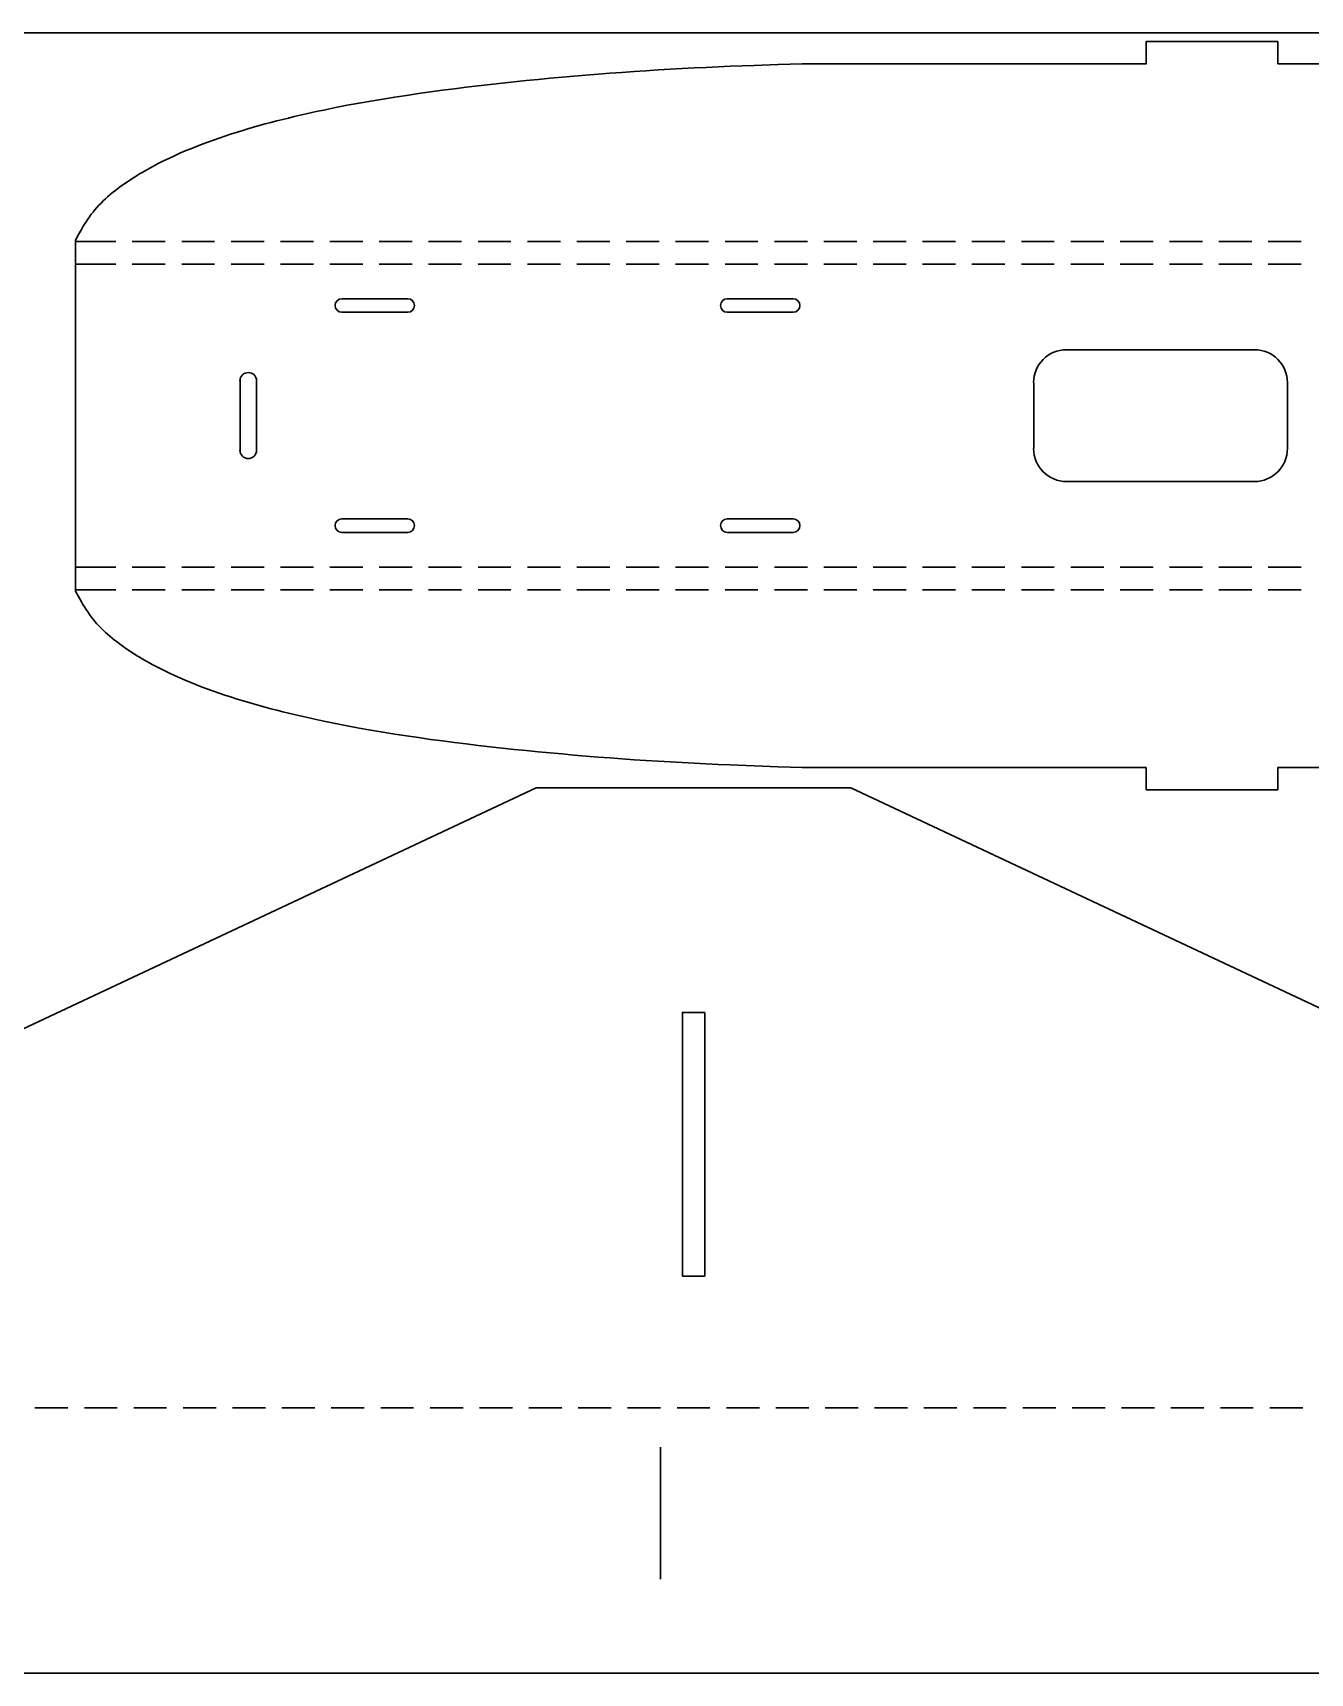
# Model space of a CAD drawing. Header units: millimetres. Extents: x -487 to 1870, y -1112 to 337.
# Drawn here: x -87.5 to 158.9, y -336.1 to -19.8 of the extents above; entities that cross this region are included whole.
import ezdxf

# ---------------------------------------------------------------- set-up
doc = ezdxf.new("R2010")
doc.units = ezdxf.units.MM
doc.header["$MEASUREMENT"] = 0
doc.layers.add('Layer 1', color=7, linetype='Continuous')

msp = doc.modelspace()

# ---------------------------------------------------------------- linework, layer by layer
at = {"layer": 'Layer 1', "lineweight": 30}
for points in [[(205.8181, -19.7529), (205.8181, -19.7529), (-487.2421, -19.7529), (-487.2421, -19.7529)], [(-79.2627, -59.7082), (-79.2627, -59.7082), (-79.2627, -127.4415), (-79.2627, -127.4415)], [(-27.8912, -71.0535), (-27.8912, -71.0535), (-15.17, -71.0535), (-15.17, -71.0535)], [(46.4462, -71.0535), (46.4462, -71.0535), (59.1462, -71.0535), (59.1462, -71.0535)], [(-15.17, -73.6358), (-15.17, -73.6358), (-27.8912, -73.6358), (-27.8912, -73.6358)], [(59.1462, -73.6358), (59.1462, -73.6358), (46.4462, -73.6358), (46.4462, -73.6358)], [(111.8829, -80.8537), (108.3701, -80.8537), (105.5223, -83.7014), (105.5223, -87.2143)], [(148.1097, -80.8748), (148.1097, -80.8748), (111.8935, -80.8748), (111.8935, -80.8748)], [(154.4597, -87.2143), (154.4597, -83.7014), (151.6119, -80.8537), (148.0991, -80.8537)], [(-47.5127, -100.4117), (-47.5127, -100.4117), (-47.5127, -86.7168), (-47.5127, -86.7168)], [(-44.3377, -86.7168), (-44.3377, -86.7168), (-44.3377, -100.4117), (-44.3377, -100.4117)], [(105.5435, -87.2248), (105.5435, -87.2248), (105.5435, -99.9248), (105.5435, -99.9248)], [(154.4597, -99.9248), (154.4597, -99.9248), (154.4597, -87.2248), (154.4597, -87.2248)], [(105.5223, -99.9143), (105.5223, -103.4271), (108.3701, -106.2748), (111.8829, -106.2748)], [(148.0991, -106.2748), (151.6119, -106.2748), (154.4597, -103.4271), (154.4597, -99.9143)], [(111.8935, -106.2748), (111.8935, -106.2748), (148.1097, -106.2748), (148.1097, -106.2748)], [(-15.17, -113.4927), (-15.17, -113.4927), (-27.8912, -113.4927), (-27.8912, -113.4927)], [(59.1462, -113.4927), (59.1462, -113.4927), (46.4462, -113.4927), (46.4462, -113.4927)], [(-27.8912, -116.075), (-27.8912, -116.075), (-15.17, -116.075), (-15.17, -116.075)], [(46.4462, -116.075), (46.4462, -116.075), (59.1462, -116.075), (59.1462, -116.075)], [(60.903, -161.414), (60.903, -161.414), (127.2393, -161.414), (127.2393, -161.414)], [(-157.8352, -243.922), (-157.8352, -243.922), (9.6143, -165.3725), (9.6143, -165.3725)], [(9.6143, -165.3725), (9.6143, -165.3725), (70.2356, -165.3725), (70.2356, -165.3725)], [(237.6851, -243.922), (237.6851, -243.922), (70.2356, -165.3725), (70.2356, -165.3725)], [(42.0205, -208.6372), (42.0205, -208.6372), (42.084, -208.7007), (42.084, -208.7007)], [(33.5538, -317.8995), (33.5538, -317.8995), (33.5538, -292.4995), (33.5538, -292.4995)], [(233.6423, -336.0605), (233.6423, -336.0605), (-153.7924, -336.0605), (-153.7924, -336.0605)]]:
    msp.add_open_spline(points, degree=3, dxfattribs=at)
for points, knots in [([(60.903, -25.7145), (60.903, -25.7145), (127.2393, -25.7145), (127.2393, -25.7145), (127.2393, -25.7145), (127.2393, -21.4177), (127.2393, -21.4177), (127.2393, -21.4177), (152.6393, -21.4177), (152.6393, -21.4177)], [0, 0, 0, 0, 0.33333333, 0.33333333, 0.33333333, 0.66666667, 0.66666667, 0.66666667, 1, 1, 1, 1]), ([(152.6393, -21.4177), (152.6393, -21.4177), (152.6393, -25.7145), (152.6393, -25.7145), (152.6393, -25.7145), (272.866, -25.7145), (272.866, -25.7145)], [0, 0, 0, 0, 0.5, 0.5, 0.5, 1, 1, 1, 1]), ([(-79.2627, -59.7082), (-79.2627, -59.7082), (-78.6912, -58.671), (-78.6912, -58.671), (-78.6912, -58.671), (-78.1197, -57.6762), (-78.1197, -57.6762), (-78.1197, -57.6762), (-77.8233, -57.1682), (-77.8233, -57.1682), (-77.8233, -57.1682), (-77.5058, -56.6813), (-77.5058, -56.6813), (-77.5058, -56.6813), (-77.2095, -56.1945), (-77.2095, -56.1945), (-77.2095, -56.1945), (-76.892, -55.7077), (-76.892, -55.7077), (-76.892, -55.7077), (-76.5533, -55.2208), (-76.5533, -55.2208), (-76.5533, -55.2208), (-76.2147, -54.7552), (-76.2147, -54.7552), (-76.2147, -54.7552), (-75.8548, -54.3107), (-75.8548, -54.3107), (-75.8548, -54.3107), (-75.495, -53.8662), (-75.495, -53.8662), (-75.495, -53.8662), (-75.114, -53.4217), (-75.114, -53.4217), (-75.114, -53.4217), (-74.733, -52.9983), (-74.733, -52.9983), (-74.733, -52.9983), (-74.3308, -52.575), (-74.3308, -52.575), (-74.3308, -52.575), (-73.9075, -52.1728), (-73.9075, -52.1728), (-73.9075, -52.1728), (-73.4842, -51.7707), (-73.4842, -51.7707), (-73.4842, -51.7707), (-73.0608, -51.3897), (-73.0608, -51.3897), (-73.0608, -51.3897), (-72.6163, -51.0087), (-72.6163, -51.0087), (-72.6163, -51.0087), (-72.1507, -50.6277), (-72.1507, -50.6277), (-72.1507, -50.6277), (-71.7062, -50.2678), (-71.7062, -50.2678), (-71.7062, -50.2678), (-71.2405, -49.908), (-71.2405, -49.908), (-71.2405, -49.908), (-70.7748, -49.5482), (-70.7748, -49.5482), (-70.7748, -49.5482), (-70.3092, -49.2095), (-70.3092, -49.2095), (-70.3092, -49.2095), (-69.8223, -48.8708), (-69.8223, -48.8708), (-69.8223, -48.8708), (-69.3355, -48.5322), (-69.3355, -48.5322), (-69.3355, -48.5322), (-68.8487, -48.2147), (-68.8487, -48.2147), (-68.8487, -48.2147), (-68.3618, -47.8972), (-68.3618, -47.8972), (-68.3618, -47.8972), (-67.875, -47.5797), (-67.875, -47.5797), (-67.875, -47.5797), (-67.3882, -47.2622), (-67.3882, -47.2622), (-67.3882, -47.2622), (-66.8802, -46.9658), (-66.8802, -46.9658), (-66.8802, -46.9658), (-66.3933, -46.6695), (-66.3933, -46.6695), (-66.3933, -46.6695), (-65.3773, -46.098), (-65.3773, -46.098), (-65.3773, -46.098), (-64.3613, -45.5265), (-64.3613, -45.5265), (-64.3613, -45.5265), (-63.3242, -44.9762), (-63.3242, -44.9762), (-63.3242, -44.9762), (-62.287, -44.4682), (-62.287, -44.4682), (-62.287, -44.4682), (-61.2498, -43.9602), (-61.2498, -43.9602), (-61.2498, -43.9602), (-60.1915, -43.4733), (-60.1915, -43.4733), (-60.1915, -43.4733), (-59.1332, -42.9865), (-59.1332, -42.9865), (-59.1332, -42.9865), (-58.0748, -42.542), (-58.0748, -42.542), (-58.0748, -42.542), (-56.9953, -42.0975), (-56.9953, -42.0975), (-56.9953, -42.0975), (-55.9158, -41.653), (-55.9158, -41.653), (-55.9158, -41.653), (-54.8363, -41.2297), (-54.8363, -41.2297), (-54.8363, -41.2297), (-53.7568, -40.8275), (-53.7568, -40.8275), (-53.7568, -40.8275), (-52.6562, -40.4465), (-52.6562, -40.4465), (-52.6562, -40.4465), (-51.5555, -40.0443), (-51.5555, -40.0443), (-51.5555, -40.0443), (-50.4548, -39.6845), (-50.4548, -39.6845), (-50.4548, -39.6845), (-49.3542, -39.3247), (-49.3542, -39.3247), (-49.3542, -39.3247), (-48.2535, -38.9648), (-48.2535, -38.9648), (-48.2535, -38.9648), (-47.1528, -38.6262), (-47.1528, -38.6262), (-47.1528, -38.6262), (-46.031, -38.2875), (-46.031, -38.2875), (-46.031, -38.2875), (-44.9092, -37.97), (-44.9092, -37.97), (-44.9092, -37.97), (-43.8085, -37.6525), (-43.8085, -37.6525), (-43.8085, -37.6525), (-42.6867, -37.335), (-42.6867, -37.335), (-42.6867, -37.335), (-41.5648, -37.0387), (-41.5648, -37.0387), (-41.5648, -37.0387), (-40.443, -36.7423), (-40.443, -36.7423), (-40.443, -36.7423), (-39.3, -36.4672), (-39.3, -36.4672), (-39.3, -36.4672), (-38.1782, -36.192), (-38.1782, -36.192), (-38.1782, -36.192), (-37.0563, -35.9168), (-37.0563, -35.9168), (-37.0563, -35.9168), (-35.9345, -35.6417), (-35.9345, -35.6417), (-35.9345, -35.6417), (-34.7915, -35.3877), (-34.7915, -35.3877), (-34.7915, -35.3877), (-33.6697, -35.1337), (-33.6697, -35.1337), (-33.6697, -35.1337), (-32.5267, -34.8797), (-32.5267, -34.8797), (-32.5267, -34.8797), (-31.3837, -34.6468), (-31.3837, -34.6468), (-31.3837, -34.6468), (-29.1188, -34.1812), (-29.1188, -34.1812), (-29.1188, -34.1812), (-26.8328, -33.7367), (-26.8328, -33.7367), (-26.8328, -33.7367), (-24.568, -33.3133), (-24.568, -33.3133), (-24.568, -33.3133), (-22.282, -32.9112), (-22.282, -32.9112), (-22.282, -32.9112), (-19.9748, -32.5302), (-19.9748, -32.5302), (-19.9748, -32.5302), (-17.6888, -32.1492), (-17.6888, -32.1492), (-17.6888, -32.1492), (-15.4028, -31.8105), (-15.4028, -31.8105), (-15.4028, -31.8105), (-13.0957, -31.4718), (-13.0957, -31.4718), (-13.0957, -31.4718), (-10.8097, -31.1543), (-10.8097, -31.1543), (-10.8097, -31.1543), (-8.5025, -30.8368), (-8.5025, -30.8368), (-8.5025, -30.8368), (-6.1953, -30.5405), (-6.1953, -30.5405), (-6.1953, -30.5405), (-3.8882, -30.2442), (-3.8882, -30.2442), (-3.8882, -30.2442), (-1.6022, -29.969), (-1.6022, -29.969), (-1.6022, -29.969), (0.705, -29.715), (0.705, -29.715), (0.705, -29.715), (3.0122, -29.461), (3.0122, -29.461), (3.0122, -29.461), (5.3193, -29.207), (5.3193, -29.207), (5.3193, -29.207), (7.6477, -28.9742), (7.6477, -28.9742), (7.6477, -28.9742), (9.9548, -28.7625), (9.9548, -28.7625), (9.9548, -28.7625), (12.262, -28.5297), (12.262, -28.5297), (12.262, -28.5297), (14.5692, -28.318), (14.5692, -28.318), (14.5692, -28.318), (16.8763, -28.1275), (16.8763, -28.1275), (16.8763, -28.1275), (19.1835, -27.9158), (19.1835, -27.9158), (19.1835, -27.9158), (21.5118, -27.7253), (21.5118, -27.7253), (21.5118, -27.7253), (23.819, -27.556), (23.819, -27.556), (23.819, -27.556), (26.1262, -27.3867), (26.1262, -27.3867), (26.1262, -27.3867), (28.4545, -27.2173), (28.4545, -27.2173), (28.4545, -27.2173), (30.7617, -27.0692), (30.7617, -27.0692), (30.7617, -27.0692), (33.09, -26.921), (33.09, -26.921), (33.09, -26.921), (35.3972, -26.7728), (35.3972, -26.7728), (35.3972, -26.7728), (37.7255, -26.6458), (37.7255, -26.6458), (37.7255, -26.6458), (40.0327, -26.5188), (40.0327, -26.5188), (40.0327, -26.5188), (42.361, -26.413), (42.361, -26.413), (42.361, -26.413), (44.6682, -26.3072), (44.6682, -26.3072), (44.6682, -26.3072), (46.9965, -26.2013), (46.9965, -26.2013), (46.9965, -26.2013), (51.632, -26.032), (51.632, -26.032), (51.632, -26.032), (56.2675, -25.8627), (56.2675, -25.8627), (56.2675, -25.8627), (60.903, -25.7145), (60.903, -25.7145)], [0, 0, 0, 0, 0.01010101, 0.01010101, 0.01010101, 0.02020202, 0.02020202, 0.02020202, 0.03030303, 0.03030303, 0.03030303, 0.04040404, 0.04040404, 0.04040404, 0.05050505, 0.05050505, 0.05050505, 0.06060606, 0.06060606, 0.06060606, 0.07070707, 0.07070707, 0.07070707, 0.08080808, 0.08080808, 0.08080808, 0.09090909, 0.09090909, 0.09090909, 0.1010101, 0.1010101, 0.1010101, 0.11111111, 0.11111111, 0.11111111, 0.12121212, 0.12121212, 0.12121212, 0.13131313, 0.13131313, 0.13131313, 0.14141414, 0.14141414, 0.14141414, 0.15151515, 0.15151515, 0.15151515, 0.16161616, 0.16161616, 0.16161616, 0.17171717, 0.17171717, 0.17171717, 0.18181818, 0.18181818, 0.18181818, 0.19191919, 0.19191919, 0.19191919, 0.2020202, 0.2020202, 0.2020202, 0.21212121, 0.21212121, 0.21212121, 0.22222222, 0.22222222, 0.22222222, 0.23232323, 0.23232323, 0.23232323, 0.24242424, 0.24242424, 0.24242424, 0.25252525, 0.25252525, 0.25252525, 0.26262626, 0.26262626, 0.26262626, 0.27272727, 0.27272727, 0.27272727, 0.28282828, 0.28282828, 0.28282828, 0.29292929, 0.29292929, 0.29292929, 0.3030303, 0.3030303, 0.3030303, 0.31313131, 0.31313131, 0.31313131, 0.32323232, 0.32323232, 0.32323232, 0.33333333, 0.33333333, 0.33333333, 0.34343434, 0.34343434, 0.34343434, 0.35353535, 0.35353535, 0.35353535, 0.36363636, 0.36363636, 0.36363636, 0.37373737, 0.37373737, 0.37373737, 0.38383838, 0.38383838, 0.38383838, 0.39393939, 0.39393939, 0.39393939, 0.4040404, 0.4040404, 0.4040404, 0.41414141, 0.41414141, 0.41414141, 0.42424242, 0.42424242, 0.42424242, 0.43434343, 0.43434343, 0.43434343, 0.44444444, 0.44444444, 0.44444444, 0.45454545, 0.45454545, 0.45454545, 0.46464646, 0.46464646, 0.46464646, 0.47474747, 0.47474747, 0.47474747, 0.48484848, 0.48484848, 0.48484848, 0.49494949, 0.49494949, 0.49494949, 0.50505051, 0.50505051, 0.50505051, 0.51515152, 0.51515152, 0.51515152, 0.52525253, 0.52525253, 0.52525253, 0.53535354, 0.53535354, 0.53535354, 0.54545455, 0.54545455, 0.54545455, 0.55555556, 0.55555556, 0.55555556, 0.56565657, 0.56565657, 0.56565657, 0.57575758, 0.57575758, 0.57575758, 0.58585859, 0.58585859, 0.58585859, 0.5959596, 0.5959596, 0.5959596, 0.60606061, 0.60606061, 0.60606061, 0.61616162, 0.61616162, 0.61616162, 0.62626263, 0.62626263, 0.62626263, 0.63636364, 0.63636364, 0.63636364, 0.64646465, 0.64646465, 0.64646465, 0.65656566, 0.65656566, 0.65656566, 0.66666667, 0.66666667, 0.66666667, 0.67676768, 0.67676768, 0.67676768, 0.68686869, 0.68686869, 0.68686869, 0.6969697, 0.6969697, 0.6969697, 0.70707071, 0.70707071, 0.70707071, 0.71717172, 0.71717172, 0.71717172, 0.72727273, 0.72727273, 0.72727273, 0.73737374, 0.73737374, 0.73737374, 0.74747475, 0.74747475, 0.74747475, 0.75757576, 0.75757576, 0.75757576, 0.76767677, 0.76767677, 0.76767677, 0.77777778, 0.77777778, 0.77777778, 0.78787879, 0.78787879, 0.78787879, 0.7979798, 0.7979798, 0.7979798, 0.80808081, 0.80808081, 0.80808081, 0.81818182, 0.81818182, 0.81818182, 0.82828283, 0.82828283, 0.82828283, 0.83838384, 0.83838384, 0.83838384, 0.84848485, 0.84848485, 0.84848485, 0.85858586, 0.85858586, 0.85858586, 0.86868687, 0.86868687, 0.86868687, 0.87878788, 0.87878788, 0.87878788, 0.88888889, 0.88888889, 0.88888889, 0.8989899, 0.8989899, 0.8989899, 0.90909091, 0.90909091, 0.90909091, 0.91919192, 0.91919192, 0.91919192, 0.92929293, 0.92929293, 0.92929293, 0.93939394, 0.93939394, 0.93939394, 0.94949495, 0.94949495, 0.94949495, 0.95959596, 0.95959596, 0.95959596, 0.96969697, 0.96969697, 0.96969697, 0.97979798, 0.97979798, 0.97979798, 0.98989899, 0.98989899, 0.98989899, 1, 1, 1, 1]), ([(-27.9017, -71.0323), (-28.6207, -71.0323), (-29.2035, -71.6152), (-29.2035, -72.3341), (-29.2035, -73.053), (-28.6207, -73.6358), (-27.9017, -73.6358)], [0, 0, 0, 0, 0.5, 0.5, 0.5, 1, 1, 1, 1]), ([(-15.1806, -73.6358), (-14.4616, -73.6358), (-13.8788, -73.053), (-13.8788, -72.3341), (-13.8788, -71.6152), (-14.4616, -71.0323), (-15.1806, -71.0323)], [0, 0, 0, 0, 0.5, 0.5, 0.5, 1, 1, 1, 1]), ([(46.4356, -71.0323), (45.7167, -71.0323), (45.1338, -71.6152), (45.1338, -72.3341), (45.1338, -73.053), (45.7167, -73.6358), (46.4356, -73.6358)], [0, 0, 0, 0, 0.5, 0.5, 0.5, 1, 1, 1, 1]), ([(59.1356, -73.6358), (59.8545, -73.6358), (60.4373, -73.053), (60.4373, -72.3341), (60.4373, -71.6152), (59.8545, -71.0323), (59.1356, -71.0323)], [0, 0, 0, 0, 0.5, 0.5, 0.5, 1, 1, 1, 1]), ([(-44.3377, -86.8544), (-44.3377, -85.9718), (-45.0531, -85.2563), (-45.9357, -85.2563), (-46.8183, -85.2563), (-47.5338, -85.9718), (-47.5338, -86.8544)], [0, 0, 0, 0, 0.5, 0.5, 0.5, 1, 1, 1, 1]), ([(-47.5338, -100.2529), (-47.5338, -101.1355), (-46.8183, -101.851), (-45.9357, -101.851), (-45.0531, -101.851), (-44.3377, -101.1355), (-44.3377, -100.2529)], [0, 0, 0, 0, 0.5, 0.5, 0.5, 1, 1, 1, 1]), ([(-27.9017, -113.4715), (-28.6207, -113.4715), (-29.2035, -114.0543), (-29.2035, -114.7733), (-29.2035, -115.4922), (-28.6207, -116.075), (-27.9017, -116.075)], [0, 0, 0, 0, 0.5, 0.5, 0.5, 1, 1, 1, 1]), ([(-15.1806, -116.075), (-14.4616, -116.075), (-13.8788, -115.4922), (-13.8788, -114.7733), (-13.8788, -114.0543), (-14.4616, -113.4715), (-15.1806, -113.4715)], [0, 0, 0, 0, 0.5, 0.5, 0.5, 1, 1, 1, 1]), ([(46.4356, -113.4715), (45.7167, -113.4715), (45.1338, -114.0543), (45.1338, -114.7733), (45.1338, -115.4922), (45.7167, -116.075), (46.4356, -116.075)], [0, 0, 0, 0, 0.5, 0.5, 0.5, 1, 1, 1, 1]), ([(59.1356, -116.075), (59.8545, -116.075), (60.4373, -115.4922), (60.4373, -114.7733), (60.4373, -114.0543), (59.8545, -113.4715), (59.1356, -113.4715)], [0, 0, 0, 0, 0.5, 0.5, 0.5, 1, 1, 1, 1]), ([(-79.2627, -127.4415), (-79.2627, -127.4415), (-78.6912, -128.4575), (-78.6912, -128.4575), (-78.6912, -128.4575), (-78.1197, -129.4523), (-78.1197, -129.4523), (-78.1197, -129.4523), (-77.8233, -129.9603), (-77.8233, -129.9603), (-77.8233, -129.9603), (-77.5058, -130.4472), (-77.5058, -130.4472), (-77.5058, -130.4472), (-77.2095, -130.9552), (-77.2095, -130.9552), (-77.2095, -130.9552), (-76.892, -131.4208), (-76.892, -131.4208), (-76.892, -131.4208), (-76.5533, -131.9077), (-76.5533, -131.9077), (-76.5533, -131.9077), (-76.2147, -132.3733), (-76.2147, -132.3733), (-76.2147, -132.3733), (-75.8548, -132.839), (-75.8548, -132.839), (-75.8548, -132.839), (-75.495, -133.2835), (-75.495, -133.2835), (-75.495, -133.2835), (-75.114, -133.7068), (-75.114, -133.7068), (-75.114, -133.7068), (-74.733, -134.1302), (-74.733, -134.1302), (-74.733, -134.1302), (-74.3308, -134.5535), (-74.3308, -134.5535), (-74.3308, -134.5535), (-73.9075, -134.9557), (-73.9075, -134.9557), (-73.9075, -134.9557), (-73.4842, -135.3578), (-73.4842, -135.3578), (-73.4842, -135.3578), (-73.0608, -135.7388), (-73.0608, -135.7388), (-73.0608, -135.7388), (-72.6163, -136.1198), (-72.6163, -136.1198), (-72.6163, -136.1198), (-72.1507, -136.5008), (-72.1507, -136.5008), (-72.1507, -136.5008), (-71.7062, -136.8607), (-71.7062, -136.8607), (-71.7062, -136.8607), (-71.2405, -137.2205), (-71.2405, -137.2205), (-71.2405, -137.2205), (-70.7748, -137.5803), (-70.7748, -137.5803), (-70.7748, -137.5803), (-70.3092, -137.919), (-70.3092, -137.919), (-70.3092, -137.919), (-69.8223, -138.2577), (-69.8223, -138.2577), (-69.8223, -138.2577), (-69.3355, -138.5963), (-69.3355, -138.5963), (-69.3355, -138.5963), (-68.8487, -138.9138), (-68.8487, -138.9138), (-68.8487, -138.9138), (-68.3618, -139.2313), (-68.3618, -139.2313), (-68.3618, -139.2313), (-67.875, -139.5488), (-67.875, -139.5488), (-67.875, -139.5488), (-67.3882, -139.8663), (-67.3882, -139.8663), (-67.3882, -139.8663), (-66.8802, -140.1627), (-66.8802, -140.1627), (-66.8802, -140.1627), (-66.3933, -140.459), (-66.3933, -140.459), (-66.3933, -140.459), (-65.3773, -141.0517), (-65.3773, -141.0517), (-65.3773, -141.0517), (-64.3613, -141.602), (-64.3613, -141.602), (-64.3613, -141.602), (-63.3242, -142.1523), (-63.3242, -142.1523), (-63.3242, -142.1523), (-62.287, -142.6603), (-62.287, -142.6603), (-62.287, -142.6603), (-61.2498, -143.1683), (-61.2498, -143.1683), (-61.2498, -143.1683), (-60.1915, -143.6552), (-60.1915, -143.6552), (-60.1915, -143.6552), (-59.1332, -144.142), (-59.1332, -144.142), (-59.1332, -144.142), (-58.0748, -144.6077), (-58.0748, -144.6077), (-58.0748, -144.6077), (-56.9953, -145.0522), (-56.9953, -145.0522), (-56.9953, -145.0522), (-55.9158, -145.4755), (-55.9158, -145.4755), (-55.9158, -145.4755), (-54.8363, -145.8988), (-54.8363, -145.8988), (-54.8363, -145.8988), (-53.7568, -146.301), (-53.7568, -146.301), (-53.7568, -146.301), (-52.6562, -146.7032), (-52.6562, -146.7032), (-52.6562, -146.7032), (-51.5555, -147.0842), (-51.5555, -147.0842), (-51.5555, -147.0842), (-50.4548, -147.444), (-50.4548, -147.444), (-50.4548, -147.444), (-49.3542, -147.8038), (-49.3542, -147.8038), (-49.3542, -147.8038), (-48.2535, -148.1637), (-48.2535, -148.1637), (-48.2535, -148.1637), (-47.1528, -148.5023), (-47.1528, -148.5023), (-47.1528, -148.5023), (-46.031, -148.841), (-46.031, -148.841), (-46.031, -148.841), (-44.9092, -149.1585), (-44.9092, -149.1585), (-44.9092, -149.1585), (-43.8085, -149.476), (-43.8085, -149.476), (-43.8085, -149.476), (-42.6867, -149.7935), (-42.6867, -149.7935), (-42.6867, -149.7935), (-41.5648, -150.0898), (-41.5648, -150.0898), (-41.5648, -150.0898), (-40.443, -150.3862), (-40.443, -150.3862), (-40.443, -150.3862), (-39.3, -150.6613), (-39.3, -150.6613), (-39.3, -150.6613), (-38.1782, -150.9365), (-38.1782, -150.9365), (-38.1782, -150.9365), (-37.0563, -151.2117), (-37.0563, -151.2117), (-37.0563, -151.2117), (-35.9345, -151.4868), (-35.9345, -151.4868), (-35.9345, -151.4868), (-34.7915, -151.7408), (-34.7915, -151.7408), (-34.7915, -151.7408), (-33.6697, -151.9948), (-33.6697, -151.9948), (-33.6697, -151.9948), (-32.5267, -152.2488), (-32.5267, -152.2488), (-32.5267, -152.2488), (-31.3837, -152.4817), (-31.3837, -152.4817), (-31.3837, -152.4817), (-29.1188, -152.9473), (-29.1188, -152.9473), (-29.1188, -152.9473), (-26.8328, -153.3918), (-26.8328, -153.3918), (-26.8328, -153.3918), (-24.568, -153.8152), (-24.568, -153.8152), (-24.568, -153.8152), (-22.282, -154.2173), (-22.282, -154.2173), (-22.282, -154.2173), (-19.9748, -154.5983), (-19.9748, -154.5983), (-19.9748, -154.5983), (-17.6888, -154.9793), (-17.6888, -154.9793), (-17.6888, -154.9793), (-15.4028, -155.318), (-15.4028, -155.318), (-15.4028, -155.318), (-13.0957, -155.6567), (-13.0957, -155.6567), (-13.0957, -155.6567), (-10.8097, -155.9953), (-10.8097, -155.9953), (-10.8097, -155.9953), (-8.5025, -156.2917), (-8.5025, -156.2917), (-8.5025, -156.2917), (-6.1953, -156.588), (-6.1953, -156.588), (-6.1953, -156.588), (-3.8882, -156.8843), (-3.8882, -156.8843), (-3.8882, -156.8843), (-1.6022, -157.1595), (-1.6022, -157.1595), (-1.6022, -157.1595), (0.705, -157.4135), (0.705, -157.4135), (0.705, -157.4135), (3.0122, -157.6675), (3.0122, -157.6675), (3.0122, -157.6675), (5.3193, -157.9215), (5.3193, -157.9215), (5.3193, -157.9215), (7.6477, -158.1543), (7.6477, -158.1543), (7.6477, -158.1543), (9.9548, -158.3872), (9.9548, -158.3872), (9.9548, -158.3872), (12.262, -158.5988), (12.262, -158.5988), (12.262, -158.5988), (14.5692, -158.8105), (14.5692, -158.8105), (14.5692, -158.8105), (16.8763, -159.0222), (16.8763, -159.0222), (16.8763, -159.0222), (19.1835, -159.2127), (19.1835, -159.2127), (19.1835, -159.2127), (21.5118, -159.4032), (21.5118, -159.4032), (21.5118, -159.4032), (23.819, -159.5725), (23.819, -159.5725), (23.819, -159.5725), (26.1262, -159.7418), (26.1262, -159.7418), (26.1262, -159.7418), (28.4545, -159.9112), (28.4545, -159.9112), (28.4545, -159.9112), (30.7617, -160.0593), (30.7617, -160.0593), (30.7617, -160.0593), (33.09, -160.2075), (33.09, -160.2075), (33.09, -160.2075), (35.3972, -160.3557), (35.3972, -160.3557), (35.3972, -160.3557), (37.7255, -160.4827), (37.7255, -160.4827), (37.7255, -160.4827), (40.0327, -160.6097), (40.0327, -160.6097), (40.0327, -160.6097), (42.361, -160.7155), (42.361, -160.7155), (42.361, -160.7155), (44.6682, -160.8213), (44.6682, -160.8213), (44.6682, -160.8213), (46.9965, -160.9272), (46.9965, -160.9272), (46.9965, -160.9272), (51.632, -161.0965), (51.632, -161.0965), (51.632, -161.0965), (56.2675, -161.2658), (56.2675, -161.2658), (56.2675, -161.2658), (60.903, -161.414), (60.903, -161.414)], [0, 0, 0, 0, 0.01010101, 0.01010101, 0.01010101, 0.02020202, 0.02020202, 0.02020202, 0.03030303, 0.03030303, 0.03030303, 0.04040404, 0.04040404, 0.04040404, 0.05050505, 0.05050505, 0.05050505, 0.06060606, 0.06060606, 0.06060606, 0.07070707, 0.07070707, 0.07070707, 0.08080808, 0.08080808, 0.08080808, 0.09090909, 0.09090909, 0.09090909, 0.1010101, 0.1010101, 0.1010101, 0.11111111, 0.11111111, 0.11111111, 0.12121212, 0.12121212, 0.12121212, 0.13131313, 0.13131313, 0.13131313, 0.14141414, 0.14141414, 0.14141414, 0.15151515, 0.15151515, 0.15151515, 0.16161616, 0.16161616, 0.16161616, 0.17171717, 0.17171717, 0.17171717, 0.18181818, 0.18181818, 0.18181818, 0.19191919, 0.19191919, 0.19191919, 0.2020202, 0.2020202, 0.2020202, 0.21212121, 0.21212121, 0.21212121, 0.22222222, 0.22222222, 0.22222222, 0.23232323, 0.23232323, 0.23232323, 0.24242424, 0.24242424, 0.24242424, 0.25252525, 0.25252525, 0.25252525, 0.26262626, 0.26262626, 0.26262626, 0.27272727, 0.27272727, 0.27272727, 0.28282828, 0.28282828, 0.28282828, 0.29292929, 0.29292929, 0.29292929, 0.3030303, 0.3030303, 0.3030303, 0.31313131, 0.31313131, 0.31313131, 0.32323232, 0.32323232, 0.32323232, 0.33333333, 0.33333333, 0.33333333, 0.34343434, 0.34343434, 0.34343434, 0.35353535, 0.35353535, 0.35353535, 0.36363636, 0.36363636, 0.36363636, 0.37373737, 0.37373737, 0.37373737, 0.38383838, 0.38383838, 0.38383838, 0.39393939, 0.39393939, 0.39393939, 0.4040404, 0.4040404, 0.4040404, 0.41414141, 0.41414141, 0.41414141, 0.42424242, 0.42424242, 0.42424242, 0.43434343, 0.43434343, 0.43434343, 0.44444444, 0.44444444, 0.44444444, 0.45454545, 0.45454545, 0.45454545, 0.46464646, 0.46464646, 0.46464646, 0.47474747, 0.47474747, 0.47474747, 0.48484848, 0.48484848, 0.48484848, 0.49494949, 0.49494949, 0.49494949, 0.50505051, 0.50505051, 0.50505051, 0.51515152, 0.51515152, 0.51515152, 0.52525253, 0.52525253, 0.52525253, 0.53535354, 0.53535354, 0.53535354, 0.54545455, 0.54545455, 0.54545455, 0.55555556, 0.55555556, 0.55555556, 0.56565657, 0.56565657, 0.56565657, 0.57575758, 0.57575758, 0.57575758, 0.58585859, 0.58585859, 0.58585859, 0.5959596, 0.5959596, 0.5959596, 0.60606061, 0.60606061, 0.60606061, 0.61616162, 0.61616162, 0.61616162, 0.62626263, 0.62626263, 0.62626263, 0.63636364, 0.63636364, 0.63636364, 0.64646465, 0.64646465, 0.64646465, 0.65656566, 0.65656566, 0.65656566, 0.66666667, 0.66666667, 0.66666667, 0.67676768, 0.67676768, 0.67676768, 0.68686869, 0.68686869, 0.68686869, 0.6969697, 0.6969697, 0.6969697, 0.70707071, 0.70707071, 0.70707071, 0.71717172, 0.71717172, 0.71717172, 0.72727273, 0.72727273, 0.72727273, 0.73737374, 0.73737374, 0.73737374, 0.74747475, 0.74747475, 0.74747475, 0.75757576, 0.75757576, 0.75757576, 0.76767677, 0.76767677, 0.76767677, 0.77777778, 0.77777778, 0.77777778, 0.78787879, 0.78787879, 0.78787879, 0.7979798, 0.7979798, 0.7979798, 0.80808081, 0.80808081, 0.80808081, 0.81818182, 0.81818182, 0.81818182, 0.82828283, 0.82828283, 0.82828283, 0.83838384, 0.83838384, 0.83838384, 0.84848485, 0.84848485, 0.84848485, 0.85858586, 0.85858586, 0.85858586, 0.86868687, 0.86868687, 0.86868687, 0.87878788, 0.87878788, 0.87878788, 0.88888889, 0.88888889, 0.88888889, 0.8989899, 0.8989899, 0.8989899, 0.90909091, 0.90909091, 0.90909091, 0.91919192, 0.91919192, 0.91919192, 0.92929293, 0.92929293, 0.92929293, 0.93939394, 0.93939394, 0.93939394, 0.94949495, 0.94949495, 0.94949495, 0.95959596, 0.95959596, 0.95959596, 0.96969697, 0.96969697, 0.96969697, 0.97979798, 0.97979798, 0.97979798, 0.98989899, 0.98989899, 0.98989899, 1, 1, 1, 1]), ([(127.2393, -161.414), (127.2393, -161.414), (127.2393, -165.7108), (127.2393, -165.7108), (127.2393, -165.7108), (152.6393, -165.7108), (152.6393, -165.7108)], [0, 0, 0, 0, 0.5, 0.5, 0.5, 1, 1, 1, 1]), ([(152.6393, -165.7108), (152.6393, -165.7108), (152.6393, -161.414), (152.6393, -161.414), (152.6393, -161.414), (272.866, -161.414), (272.866, -161.414), (272.866, -161.414), (272.866, -165.7108), (272.866, -165.7108), (272.866, -165.7108), (285.566, -165.7108), (285.566, -165.7108), (285.566, -165.7108), (285.566, -161.414), (285.566, -161.414)], [0, 0, 0, 0, 0.2, 0.2, 0.2, 0.4, 0.4, 0.4, 0.6, 0.6, 0.6, 0.8, 0.8, 0.8, 1, 1, 1, 1]), ([(42.084, -208.6372), (42.084, -208.6372), (42.084, -259.5007), (42.084, -259.5007), (42.084, -259.5007), (37.7871, -259.5007), (37.7871, -259.5007), (37.7871, -259.5007), (37.7871, -208.6372), (37.7871, -208.6372), (37.7871, -208.6372), (42.084, -208.6372), (42.084, -208.6372)], [0, 0, 0, 0, 0.25, 0.25, 0.25, 0.5, 0.5, 0.5, 0.75, 0.75, 0.75, 1, 1, 1, 1])]:
    msp.add_open_spline(points, degree=3, knots=knots, dxfattribs=at)
at = {"layer": 'Layer 1', "color": 5, "lineweight": 30}
for points in [[(-79.2627, -59.9833), (-79.2627, -59.9833), (-71.4733, -59.9833), (-71.4733, -59.9833)], [(-68.2983, -59.9833), (-68.2983, -59.9833), (-61.9483, -59.9833), (-61.9483, -59.9833)], [(-58.7733, -59.9833), (-58.7733, -59.9833), (-52.4233, -59.9833), (-52.4233, -59.9833)], [(-49.2483, -59.9833), (-49.2483, -59.9833), (-42.8983, -59.9833), (-42.8983, -59.9833)], [(-39.7233, -59.9833), (-39.7233, -59.9833), (-33.3733, -59.9833), (-33.3733, -59.9833)], [(-30.1983, -59.9833), (-30.1983, -59.9833), (-23.8483, -59.9833), (-23.8483, -59.9833)], [(-20.6733, -59.9833), (-20.6733, -59.9833), (-14.3233, -59.9833), (-14.3233, -59.9833)], [(-11.1483, -59.9833), (-11.1483, -59.9833), (-4.7983, -59.9833), (-4.7983, -59.9833)], [(-1.6233, -59.9833), (-1.6233, -59.9833), (4.7267, -59.9833), (4.7267, -59.9833)], [(7.9017, -59.9833), (7.9017, -59.9833), (14.2517, -59.9833), (14.2517, -59.9833)], [(17.4267, -59.9833), (17.4267, -59.9833), (23.7767, -59.9833), (23.7767, -59.9833)], [(26.9517, -59.9833), (26.9517, -59.9833), (33.3017, -59.9833), (33.3017, -59.9833)], [(36.4767, -59.9833), (36.4767, -59.9833), (42.8267, -59.9833), (42.8267, -59.9833)], [(46.0017, -59.9833), (46.0017, -59.9833), (52.3517, -59.9833), (52.3517, -59.9833)], [(55.5267, -59.9833), (55.5267, -59.9833), (61.8767, -59.9833), (61.8767, -59.9833)], [(65.0517, -59.9833), (65.0517, -59.9833), (71.4017, -59.9833), (71.4017, -59.9833)], [(74.5767, -59.9833), (74.5767, -59.9833), (80.9267, -59.9833), (80.9267, -59.9833)], [(84.1017, -59.9833), (84.1017, -59.9833), (90.4517, -59.9833), (90.4517, -59.9833)], [(93.6267, -59.9833), (93.6267, -59.9833), (99.9767, -59.9833), (99.9767, -59.9833)], [(103.1517, -59.9833), (103.1517, -59.9833), (109.5017, -59.9833), (109.5017, -59.9833)], [(112.6767, -59.9833), (112.6767, -59.9833), (119.0267, -59.9833), (119.0267, -59.9833)], [(122.2017, -59.9833), (122.2017, -59.9833), (128.5517, -59.9833), (128.5517, -59.9833)], [(131.7267, -59.9833), (131.7267, -59.9833), (138.0767, -59.9833), (138.0767, -59.9833)], [(141.2517, -59.9833), (141.2517, -59.9833), (147.6017, -59.9833), (147.6017, -59.9833)], [(150.7767, -59.9833), (150.7767, -59.9833), (157.1267, -59.9833), (157.1267, -59.9833)], [(-79.2627, -64.3437), (-79.2627, -64.3437), (-71.4733, -64.3437), (-71.4733, -64.3437)], [(-68.2983, -64.3437), (-68.2983, -64.3437), (-61.9483, -64.3437), (-61.9483, -64.3437)], [(-58.7733, -64.3437), (-58.7733, -64.3437), (-52.4233, -64.3437), (-52.4233, -64.3437)], [(-49.2483, -64.3437), (-49.2483, -64.3437), (-42.8983, -64.3437), (-42.8983, -64.3437)], [(-39.7233, -64.3437), (-39.7233, -64.3437), (-33.3733, -64.3437), (-33.3733, -64.3437)], [(-30.1983, -64.3437), (-30.1983, -64.3437), (-23.8483, -64.3437), (-23.8483, -64.3437)], [(-20.6733, -64.3437), (-20.6733, -64.3437), (-14.3233, -64.3437), (-14.3233, -64.3437)], [(-11.1483, -64.3437), (-11.1483, -64.3437), (-4.7983, -64.3437), (-4.7983, -64.3437)], [(-1.6233, -64.3437), (-1.6233, -64.3437), (4.7267, -64.3437), (4.7267, -64.3437)], [(7.9017, -64.3437), (7.9017, -64.3437), (14.2517, -64.3437), (14.2517, -64.3437)], [(17.4267, -64.3437), (17.4267, -64.3437), (23.7767, -64.3437), (23.7767, -64.3437)], [(26.9517, -64.3437), (26.9517, -64.3437), (33.3017, -64.3437), (33.3017, -64.3437)], [(36.4767, -64.3437), (36.4767, -64.3437), (42.8267, -64.3437), (42.8267, -64.3437)], [(46.0017, -64.3437), (46.0017, -64.3437), (52.3517, -64.3437), (52.3517, -64.3437)], [(55.5267, -64.3437), (55.5267, -64.3437), (61.8767, -64.3437), (61.8767, -64.3437)], [(65.0517, -64.3437), (65.0517, -64.3437), (71.4017, -64.3437), (71.4017, -64.3437)], [(74.5767, -64.3437), (74.5767, -64.3437), (80.9267, -64.3437), (80.9267, -64.3437)], [(84.1017, -64.3437), (84.1017, -64.3437), (90.4517, -64.3437), (90.4517, -64.3437)], [(93.6267, -64.3437), (93.6267, -64.3437), (99.9767, -64.3437), (99.9767, -64.3437)], [(103.1517, -64.3437), (103.1517, -64.3437), (109.5017, -64.3437), (109.5017, -64.3437)], [(112.6767, -64.3437), (112.6767, -64.3437), (119.0267, -64.3437), (119.0267, -64.3437)], [(122.2017, -64.3437), (122.2017, -64.3437), (128.5517, -64.3437), (128.5517, -64.3437)], [(131.7267, -64.3437), (131.7267, -64.3437), (138.0767, -64.3437), (138.0767, -64.3437)], [(141.2517, -64.3437), (141.2517, -64.3437), (147.6017, -64.3437), (147.6017, -64.3437)], [(150.7767, -64.3437), (150.7767, -64.3437), (157.1267, -64.3437), (157.1267, -64.3437)], [(-79.2627, -122.7848), (-79.2627, -122.7848), (-71.4733, -122.7848), (-71.4733, -122.7848)], [(-68.2983, -122.7848), (-68.2983, -122.7848), (-61.9483, -122.7848), (-61.9483, -122.7848)], [(-58.7733, -122.7848), (-58.7733, -122.7848), (-52.4233, -122.7848), (-52.4233, -122.7848)], [(-49.2483, -122.7848), (-49.2483, -122.7848), (-42.8983, -122.7848), (-42.8983, -122.7848)], [(-39.7233, -122.7848), (-39.7233, -122.7848), (-33.3733, -122.7848), (-33.3733, -122.7848)], [(-30.1983, -122.7848), (-30.1983, -122.7848), (-23.8483, -122.7848), (-23.8483, -122.7848)], [(-20.6733, -122.7848), (-20.6733, -122.7848), (-14.3233, -122.7848), (-14.3233, -122.7848)], [(-11.1483, -122.7848), (-11.1483, -122.7848), (-4.7983, -122.7848), (-4.7983, -122.7848)], [(-1.6233, -122.7848), (-1.6233, -122.7848), (4.7267, -122.7848), (4.7267, -122.7848)], [(7.9017, -122.7848), (7.9017, -122.7848), (14.2517, -122.7848), (14.2517, -122.7848)], [(17.4267, -122.7848), (17.4267, -122.7848), (23.7767, -122.7848), (23.7767, -122.7848)], [(26.9517, -122.7848), (26.9517, -122.7848), (33.3017, -122.7848), (33.3017, -122.7848)], [(36.4767, -122.7848), (36.4767, -122.7848), (42.8267, -122.7848), (42.8267, -122.7848)], [(46.0017, -122.7848), (46.0017, -122.7848), (52.3517, -122.7848), (52.3517, -122.7848)], [(55.5267, -122.7848), (55.5267, -122.7848), (61.8767, -122.7848), (61.8767, -122.7848)], [(65.0517, -122.7848), (65.0517, -122.7848), (71.4017, -122.7848), (71.4017, -122.7848)], [(74.5767, -122.7848), (74.5767, -122.7848), (80.9267, -122.7848), (80.9267, -122.7848)], [(84.1017, -122.7848), (84.1017, -122.7848), (90.4517, -122.7848), (90.4517, -122.7848)], [(93.6267, -122.7848), (93.6267, -122.7848), (99.9767, -122.7848), (99.9767, -122.7848)], [(103.1517, -122.7848), (103.1517, -122.7848), (109.5017, -122.7848), (109.5017, -122.7848)], [(112.6767, -122.7848), (112.6767, -122.7848), (119.0267, -122.7848), (119.0267, -122.7848)], [(122.2017, -122.7848), (122.2017, -122.7848), (128.5517, -122.7848), (128.5517, -122.7848)], [(131.7267, -122.7848), (131.7267, -122.7848), (138.0767, -122.7848), (138.0767, -122.7848)], [(141.2517, -122.7848), (141.2517, -122.7848), (147.6017, -122.7848), (147.6017, -122.7848)], [(150.7767, -122.7848), (150.7767, -122.7848), (157.1267, -122.7848), (157.1267, -122.7848)], [(-79.2627, -127.1452), (-79.2627, -127.1452), (-71.4733, -127.1452), (-71.4733, -127.1452)], [(-68.2983, -127.1452), (-68.2983, -127.1452), (-61.9483, -127.1452), (-61.9483, -127.1452)], [(-58.7733, -127.1452), (-58.7733, -127.1452), (-52.4233, -127.1452), (-52.4233, -127.1452)], [(-49.2483, -127.1452), (-49.2483, -127.1452), (-42.8983, -127.1452), (-42.8983, -127.1452)], [(-39.7233, -127.1452), (-39.7233, -127.1452), (-33.3733, -127.1452), (-33.3733, -127.1452)], [(-30.1983, -127.1452), (-30.1983, -127.1452), (-23.8483, -127.1452), (-23.8483, -127.1452)], [(-20.6733, -127.1452), (-20.6733, -127.1452), (-14.3233, -127.1452), (-14.3233, -127.1452)], [(-11.1483, -127.1452), (-11.1483, -127.1452), (-4.7983, -127.1452), (-4.7983, -127.1452)], [(-1.6233, -127.1452), (-1.6233, -127.1452), (4.7267, -127.1452), (4.7267, -127.1452)], [(7.9017, -127.1452), (7.9017, -127.1452), (14.2517, -127.1452), (14.2517, -127.1452)], [(17.4267, -127.1452), (17.4267, -127.1452), (23.7767, -127.1452), (23.7767, -127.1452)], [(26.9517, -127.1452), (26.9517, -127.1452), (33.3017, -127.1452), (33.3017, -127.1452)], [(36.4767, -127.1452), (36.4767, -127.1452), (42.8267, -127.1452), (42.8267, -127.1452)], [(46.0017, -127.1452), (46.0017, -127.1452), (52.3517, -127.1452), (52.3517, -127.1452)], [(55.5267, -127.1452), (55.5267, -127.1452), (61.8767, -127.1452), (61.8767, -127.1452)], [(65.0517, -127.1452), (65.0517, -127.1452), (71.4017, -127.1452), (71.4017, -127.1452)], [(74.5767, -127.1452), (74.5767, -127.1452), (80.9267, -127.1452), (80.9267, -127.1452)], [(84.1017, -127.1452), (84.1017, -127.1452), (90.4517, -127.1452), (90.4517, -127.1452)], [(93.6267, -127.1452), (93.6267, -127.1452), (99.9767, -127.1452), (99.9767, -127.1452)], [(103.1517, -127.1452), (103.1517, -127.1452), (109.5017, -127.1452), (109.5017, -127.1452)], [(112.6767, -127.1452), (112.6767, -127.1452), (119.0267, -127.1452), (119.0267, -127.1452)], [(122.2017, -127.1452), (122.2017, -127.1452), (128.5517, -127.1452), (128.5517, -127.1452)], [(131.7267, -127.1452), (131.7267, -127.1452), (138.0767, -127.1452), (138.0767, -127.1452)], [(141.2517, -127.1452), (141.2517, -127.1452), (147.6017, -127.1452), (147.6017, -127.1452)], [(150.7767, -127.1452), (150.7767, -127.1452), (157.1267, -127.1452), (157.1267, -127.1452)], [(-87.075, -284.9007), (-87.075, -284.9007), (-80.725, -284.9007), (-80.725, -284.9007)], [(-77.55, -284.9007), (-77.55, -284.9007), (-71.2, -284.9007), (-71.2, -284.9007)], [(-68.025, -284.9007), (-68.025, -284.9007), (-61.675, -284.9007), (-61.675, -284.9007)], [(-58.5, -284.9007), (-58.5, -284.9007), (-52.15, -284.9007), (-52.15, -284.9007)], [(-48.975, -284.9007), (-48.975, -284.9007), (-42.625, -284.9007), (-42.625, -284.9007)], [(-39.45, -284.9007), (-39.45, -284.9007), (-33.1, -284.9007), (-33.1, -284.9007)], [(-29.925, -284.9007), (-29.925, -284.9007), (-23.575, -284.9007), (-23.575, -284.9007)], [(-20.4, -284.9007), (-20.4, -284.9007), (-14.05, -284.9007), (-14.05, -284.9007)], [(-10.875, -284.9007), (-10.875, -284.9007), (-4.525, -284.9007), (-4.525, -284.9007)], [(-1.35, -284.9007), (-1.35, -284.9007), (5, -284.9007), (5, -284.9007)], [(8.175, -284.9007), (8.175, -284.9007), (14.525, -284.9007), (14.525, -284.9007)], [(17.7, -284.9007), (17.7, -284.9007), (24.05, -284.9007), (24.05, -284.9007)], [(27.225, -284.9007), (27.225, -284.9007), (33.575, -284.9007), (33.575, -284.9007)], [(36.75, -284.9007), (36.75, -284.9007), (43.1, -284.9007), (43.1, -284.9007)], [(46.275, -284.9007), (46.275, -284.9007), (52.625, -284.9007), (52.625, -284.9007)], [(55.8, -284.9007), (55.8, -284.9007), (62.15, -284.9007), (62.15, -284.9007)], [(65.325, -284.9007), (65.325, -284.9007), (71.675, -284.9007), (71.675, -284.9007)], [(74.85, -284.9007), (74.85, -284.9007), (81.2, -284.9007), (81.2, -284.9007)], [(84.375, -284.9007), (84.375, -284.9007), (90.725, -284.9007), (90.725, -284.9007)], [(93.9, -284.9007), (93.9, -284.9007), (100.25, -284.9007), (100.25, -284.9007)], [(103.425, -284.9007), (103.425, -284.9007), (109.775, -284.9007), (109.775, -284.9007)], [(112.95, -284.9007), (112.95, -284.9007), (119.3, -284.9007), (119.3, -284.9007)], [(122.475, -284.9007), (122.475, -284.9007), (128.825, -284.9007), (128.825, -284.9007)], [(132, -284.9007), (132, -284.9007), (138.35, -284.9007), (138.35, -284.9007)], [(141.525, -284.9007), (141.525, -284.9007), (147.875, -284.9007), (147.875, -284.9007)], [(151.05, -284.9007), (151.05, -284.9007), (157.4, -284.9007), (157.4, -284.9007)]]:
    msp.add_open_spline(points, degree=3, dxfattribs=at)

doc.saveas('drawing.dxf')
